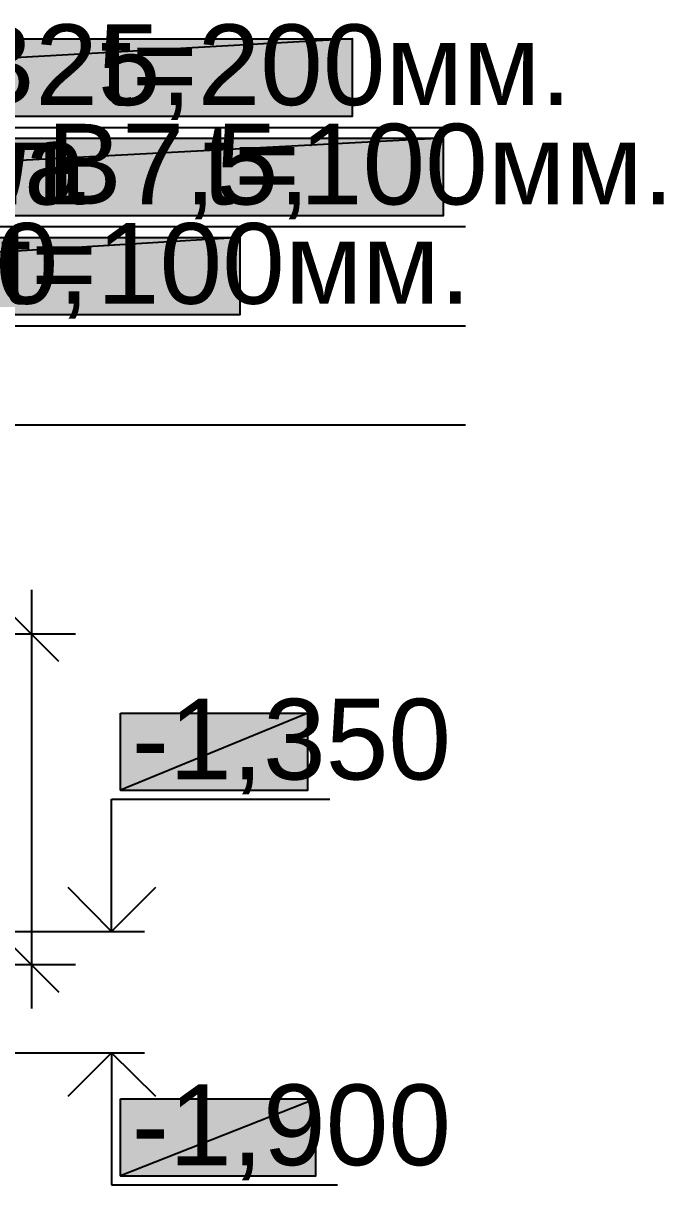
# Model space of a CAD drawing. Extents: x 8 to 21351, y 0 to 420.
# Drawn here: x 18445.5 to 18474.5, y 98.9 to 151.7 of the extents above; entities that cross this region are included whole.
import ezdxf

# ---------------------------------------------------------------- set-up
doc = ezdxf.new("R2010")
doc.units = 0
doc.styles.add('TEYPDFCAD_TEXT', font='arial.ttf')

msp = doc.modelspace()

# ---------------------------------------------------------------- hatches: boundary and pattern name
at = {"true_color": 0xffffff}
h = msp.add_hatch(color=0, dxfattribs=at)
h.paths.add_polyline_path([(18397.984, 150.94), (18460.404, 150.94), (18397.984, 147.426)])
h.paths.add_polyline_path([(18460.404, 150.94), (18397.984, 147.426), (18460.404, 147.426)])
h = msp.add_hatch(color=0, dxfattribs=at)
h.paths.add_polyline_path([(18397.984, 146.431), (18464.532, 146.431), (18397.984, 142.917)])
h.paths.add_polyline_path([(18464.532, 146.431), (18397.984, 142.917), (18464.532, 142.917)])
h = msp.add_hatch(color=0, dxfattribs=at)
h.paths.add_polyline_path([(18397.984, 141.923), (18455.303, 141.923), (18397.984, 138.43)])
h.paths.add_polyline_path([(18455.303, 141.923), (18397.984, 138.43), (18455.303, 138.43)])
h = msp.add_hatch(color=0, dxfattribs=at)
h.paths.add_polyline_path([(18449.863, 120.332), (18458.372, 120.332), (18449.863, 116.84)])
h.paths.add_polyline_path([(18458.372, 120.332), (18449.863, 116.84), (18458.372, 116.84)])
h = msp.add_hatch(color=0, dxfattribs=at)
h.paths.add_polyline_path([(18449.863, 102.828), (18458.732, 102.828), (18449.863, 99.335)])
h.paths.add_polyline_path([(18458.732, 102.828), (18449.863, 99.335), (18458.732, 99.335)])

# ---------------------------------------------------------------- linework, layer by layer
at = {"color": 0, "lineweight": 0, "true_color": 0xffffff}
for p, q in [((18397.984, 147.426), (18460.404, 147.426)), ((18397.984, 142.917), (18464.532, 142.917)), ((18397.984, 138.43), (18455.303, 138.43)), ((18449.863, 116.84), (18458.372, 116.84)), ((18449.863, 99.335), (18458.732, 99.335))]:
    msp.add_line(p, q, dxfattribs=at)
at = {"color": 7, "lineweight": 25}
for p, q in [((18396.989, 146.918), (18465.527, 146.918)), ((18396.989, 142.43), (18465.527, 142.43)), ((18396.989, 137.922), (18465.527, 137.922)), ((18465.527, 133.413), (18396.989, 133.413)), ((18445.821, 125.942), (18445.821, 106.934)), ((18447.069, 122.682), (18444.572, 125.18)), ((18408.885, 123.931), (18447.831, 123.931)), ((18449.461, 110.427), (18449.461, 116.438)), ((18449.461, 116.438), (18459.367, 116.438)), ((18447.472, 112.437), (18449.461, 110.427)), ((18449.461, 110.427), (18451.472, 112.437)), ((18435.258, 110.427), (18450.964, 110.427)), ((18444.572, 110.172), (18447.069, 107.675)), ((18435.893, 108.924), (18447.831, 108.924)), ((18436.761, 104.923), (18450.964, 104.923)), ((18449.461, 104.923), (18447.472, 102.933)), ((18449.461, 104.923), (18449.461, 98.933)), ((18451.472, 102.933), (18449.461, 104.923)), ((18449.461, 98.933), (18459.727, 98.933))]:
    msp.add_line(p, q, dxfattribs=at)
at = {"color": 0, "true_color": 0xffffff}
for points in [[(18397.984, 150.94), (18460.404, 150.94), (18397.984, 147.426)], [(18460.404, 150.94), (18397.984, 147.426), (18460.404, 147.426)], [(18397.984, 146.431), (18464.532, 146.431), (18397.984, 142.917)], [(18464.532, 146.431), (18397.984, 142.917), (18464.532, 142.917)], [(18397.984, 141.923), (18455.303, 141.923), (18397.984, 138.43)], [(18455.303, 141.923), (18397.984, 138.43), (18455.303, 138.43)], [(18449.863, 120.332), (18458.372, 120.332), (18449.863, 116.84)], [(18458.372, 120.332), (18449.863, 116.84), (18458.372, 116.84)], [(18449.863, 102.828), (18458.732, 102.828), (18449.863, 99.335)], [(18458.732, 102.828), (18449.863, 99.335), (18458.732, 99.335)]]:
    msp.add_lwpolyline(points, close=True, dxfattribs=at)

# ---------------------------------------------------------------- texts
at = {"color": 7, "style": 'TEYPDFCAD_TEXT'}
for s, p in [('В25,', (18442.582, 147.934)), ('t=200мм.', (18448.956, 147.934)), ('бетона', (18431.7, 143.425)), ('В7,5,', (18446.515, 143.425)), ('t=100мм.', (18453.604, 143.425)), ('кл.', (18442.044, 143.425)), ('20-40,', (18433.961, 138.917)), ('t=100мм.', (18444.387, 138.917)), ('-1,350', (18450.371, 117.327)), ('-1,900', (18450.371, 99.822))]:
    msp.add_text(s, height=3.6618, dxfattribs=at).set_placement(p)

doc.saveas('drawing.dxf')
